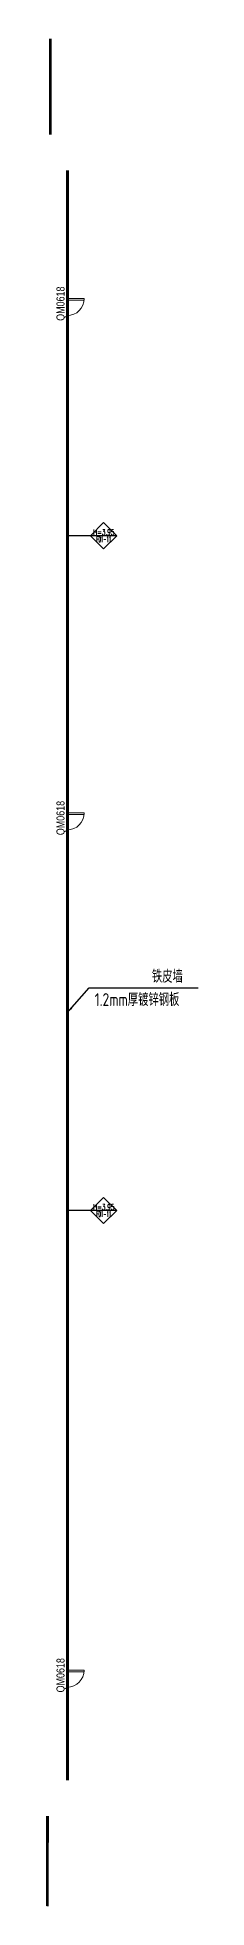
# Model space of a CAD drawing. Header units: millimetres. Extents: x -50 to 244125, y 1275 to 158150.
# Drawn here: x 107847 to 113154, y 46575 to 112025 of the extents above; entities that cross this region are included whole.
import ezdxf
from ezdxf.enums import TextEntityAlignment as Align

# ---------------------------------------------------------------- set-up
doc = ezdxf.new("R2010")
doc.units = ezdxf.units.MM
doc.header["$LTSCALE"] = 20
for name, color, linetype in [('0-A-标注', 53, 'Continuous'), ('K-AREA_TEXT', 4, 'Continuous'), ('K-CEIL-DIV-Ceiling to Roof', 210, 'Continuous'), ('K-PART-TEXT', 4, 'Continuous')]:
    doc.layers.add(name, color=color, linetype=linetype)
doc.layers.add('K-PART-DOOR', color=10, linetype='Continuous', lineweight=18)
doc.styles.add('Arial', font='arial.ttf', dxfattribs={"width": 0.8, "height": 5.592013})
doc.styles.add('EDRI-COM', font='tssdeng.shx', dxfattribs={"width": 0.8, "bigfont": 'hztxt.shx'})
doc.styles.add('Romans', font='romans.shx', dxfattribs={"width": 0.8, "bigfont": 'gbhzfs.shx'})
doc.dimstyles.new('MW_DIM_TICK_035_150', dxfattribs={"dimscale": 150, "dimtxt": 3, "dimasz": 1.5, "dimexe": 1.6, "dimexo": 0.825, "dimgap": 1, "dimtad": 1, "dimdec": 0, "dimzin": 12, "dimdsep": 46, "dimtxsty": 'EDRI-COM', "dimblk": 'ARCHTICK', "dimcen": 1, "dimclrd": 256, "dimclre": 256, "dimclrt": 256, "dimadec": 0, "dimazin": 3, "dimtfac": 1, "dimtdec": 0, "dimtix": 1, "dimtmove": 2, "dimatfit": 1, "dimfxl": 1.25, "dimtolj": 1, "dimtzin": 0, "dimlwd": -1, "dimlwe": -1, "dimarcsym": 1})

# ---------------------------------------------------------------- blocks, each defined once
blk = doc.blocks.new('单开门 1000X2000')
blk.add_lwpolyline([(9, -6), (107, -6), (107, 994), (9, 994)], close=True)
blk.add_arc((9, -6), 1000, 0, 90)
blk = doc.blocks.new('_ArchTick')
at = {"color": 0, "linetype": 'ByBlock', "const_width": 0.4}
blk.add_lwpolyline([(-0.5, -0.5), (0.5, 0.5)], dxfattribs=at)
blk = doc.blocks.new('2AHC-3.1')
for points in [[(0, 458), (-458, 0), (0, -458), (458, 0), (0, 458)], [(-458, 0), (458, 0)], [(458, 0), (1236, 0)]]:
    blk.add_lwpolyline(points)
at = {"ltscale": 0.7, "style": 'Romans', "width": 0.6}
for tag, p in [('2AHC', (-7, 123)), ('H3.1', (-7, -121))]:
    blk.add_attdef(tag, text='', height=200, dxfattribs=at).set_placement(p, align=Align.MIDDLE)

msp = doc.modelspace()

# ---------------------------------------------------------------- linework, layer by layer
at = {"layer": 'K-CEIL-DIV-Ceiling to Roof', "const_width": 100}
for points in [[(108000, 111975), (108000, 108625)], [(108600, 107375), (108600, 51025)], [(107900, 49775), (107897, 46625)]]:
    msp.add_lwpolyline(points, dxfattribs=at)

# ---------------------------------------------------------------- block references
at = {"layer": '0-A-标注'}
ref = msp.add_blockref('2AHC-3.1', (109861, 94587), dxfattribs=dict(at, rotation=180))
ref.add_attrib('H3.1', 'H=3.95', dxfattribs={"layer": '0', "ltscale": 0.7, "height": 200, "style": 'Romans', "width": 0.6}).set_placement((109867, 94708), align=Align.MIDDLE)
ref.add_attrib('2AHC', 'F01-11', dxfattribs={"layer": '0', "ltscale": 0.7, "height": 200, "style": 'Romans', "width": 0.4}).set_placement((109867, 94464), align=Align.MIDDLE)
ref = msp.add_blockref('2AHC-3.1', (109861, 70969), dxfattribs=dict(at, rotation=180))
ref.add_attrib('H3.1', 'H=3.95', dxfattribs={"layer": '0', "ltscale": 0.7, "height": 200, "style": 'Romans', "width": 0.6}).set_placement((109867, 71090), align=Align.MIDDLE)
ref.add_attrib('2AHC', 'F01-11', dxfattribs={"layer": '0', "ltscale": 0.7, "height": 200, "style": 'Romans', "width": 0.4}).set_placement((109867, 70846), align=Align.MIDDLE)
at = {"layer": 'K-PART-DOOR', "xscale": 0.6, "yscale": 0.6, "zscale": 0.6, "rotation": 270}
for p in [(108588, 102894), (108588, 84894), (108588, 54894)]:
    msp.add_blockref('单开门 1000X2000', p, dxfattribs=at)

# ---------------------------------------------------------------- texts
at = {"layer": 'K-AREA_TEXT', "style": 'Arial', "width": 0.8}
for p in [(108356, 102106), (108356, 84106), (108356, 54106)]:
    msp.add_text('QM0618', height=280, rotation=90, dxfattribs=at).set_placement(p, align=Align.MIDDLE_LEFT)
at = {"layer": 'K-PART-TEXT', "style": 'EDRI-COM', "width": 0.8}
for s, p in [('铁皮墙', (111542, 78941)), ('1.2mm厚镀锌钢板', (109549, 78128))]:
    msp.add_text(s, height=450, dxfattribs=at).set_placement(p)

# ---------------------------------------------------------------- leaders
at = {"layer": 'K-PART-TEXT'}
msp.add_leader([(108594, 77892), (109351, 78764), (113154, 78764)], dimstyle='MW_DIM_TICK_035_150', override={"dimgap": 1, "dimtad": 1}, dxfattribs=at)

doc.saveas('drawing.dxf')
